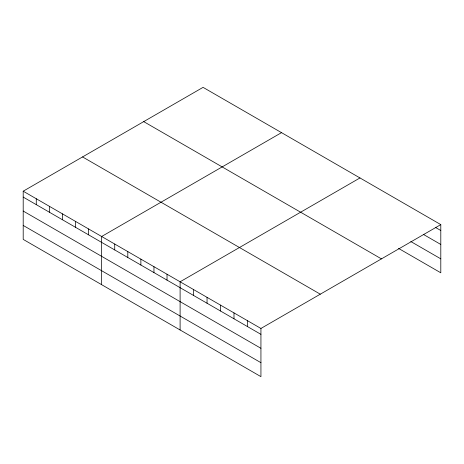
<?xml version="1.0" encoding="UTF-8"?>
<svg xmlns="http://www.w3.org/2000/svg" width="464" height="464" viewBox="0 0 464 464"><rect width="100%" height="100%" fill="white"/><g stroke="black" fill="none" stroke-linecap="round" stroke-linejoin="round"><path stroke-width="0.7" d="M260.936 348.307L260.936 328.454L23.2 191.197L23.2 239.389L260.936 376.646L260.936 348.307L23.2 211.05M23.2 191.197L203.064 87.354L440.8 224.611L440.8 272.803L398.547 248.408M281.515 132.646L101.651 236.489L101.651 284.687M359.971 177.944L180.107 281.787L180.107 329.979M260.936 328.454L440.8 224.611M435.29 227.325L440.8 230.504M423.655 234.564L440.8 244.464M410.797 241.524L440.8 258.842M143.707 121.62L381.443 258.877M82.557 156.931L320.293 294.182M23.2 197.096L260.936 334.347M23.2 225.434L260.936 362.686M247.463 320.676L247.463 326.569M233.989 312.898L233.989 318.791M220.522 305.121L220.522 311.013M207.048 297.343L207.048 303.236M193.575 289.565L193.575 295.458M167.028 274.236L167.028 280.134M153.955 266.69L153.955 272.583M140.876 259.138L140.876 265.037M127.803 251.592L127.803 257.485M114.73 244.041L114.73 249.939M88.578 228.943L88.578 234.836M75.504 221.392L75.504 227.29M62.425 213.846L62.425 219.739M49.352 206.294L49.352 212.193M36.273 198.749L36.273 204.641"/></g></svg>
